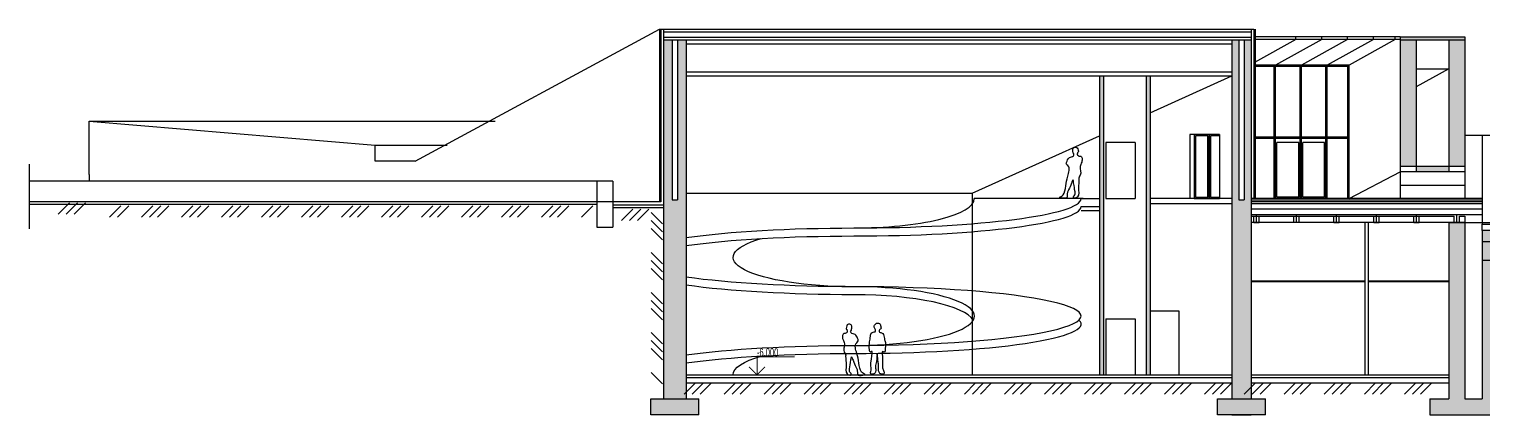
# Model space of a CAD drawing. Header units: millimetres. Extents: x 1991 to 138896, y 805 to 75693.
# Drawn here: x 8832 to 63363, y 57799 to 72247 of the extents above; entities that cross this region are included whole.
import ezdxf
from ezdxf.enums import TextEntityAlignment as Align

# ---------------------------------------------------------------- set-up
doc = ezdxf.new("R2010")
doc.units = ezdxf.units.MM
doc.layers.add('dim', color=175, linetype='Continuous', lineweight=9)
doc.layers.add('hatch', color=4, linetype='Continuous', lineweight=9)
for name, color, linetype in [('dwgmodels.com', 250, 'Continuous'), ('gips', 3, 'Continuous'), ('New', 162, 'Continuous'), ('wall', 5, 'Continuous')]:
    doc.layers.add(name, color=color, linetype=linetype)
doc.styles.add('ST_1', font='arial.ttf', dxfattribs={"width": 0.65, "height": 600})

# ---------------------------------------------------------------- blocks, each defined once
blk = doc.blocks.new('o_1')
at = {"linetype": 'Continuous'}
for p, q in [((0, 6.75), (14, 6.75)), ((0, 0), (0, 6.75))]:
    blk.add_line(p, q, dxfattribs=at)
at = {"color": 7, "linetype": 'Continuous', "const_width": 0.35}
for points in [[(-3, 3), (0, 0)], [(0, 0), (3, 3)]]:
    blk.add_lwpolyline(points, dxfattribs=at)

msp = doc.modelspace()

# ---------------------------------------------------------------- hatches: boundary and pattern name
at = {"layer": 'hatch', "true_color": 0x83827c}
h = msp.add_hatch(color=8, dxfattribs=at)
h.dxf.hatch_style = 1
h.paths.add_polyline_path([(32614.1, 65298.6), (33462.6, 65298.6), (33462.6, 64442.1), (33462.6, 64142.1), (33462.6, 62955.4), (33462.6, 60042.1), (33462.6, 59298.6), (33462.6, 59198.6), (33462.6, 58998.6), (33462.6, 58648.7), (33462.6, 58398.6), (32614.1, 58398.6)])
h.paths.add_polyline_path([(32614.1, 65298.6), (32614.1, 65548.6), (32614.1, 65648.6), (32614.1, 71847.1), (32938.3, 71847.1), (32938.3, 65847.1), (33138.3, 65847.1), (33138.3, 71847.1), (33462.6, 71847.1), (33462.6, 71697.1), (33462.6, 70648.6), (33462.6, 70498.6), (33462.6, 66098.6), (33462.6, 65298.6)])
h.paths.add_polyline_path([(33938.3, 57798.6), (33938.3, 58398.6), (33462.6, 58398.6), (32614.1, 58398.6), (32342.4, 58398.6), (32342.4, 57798.6)])
h.paths.add_polyline_path([(32138.3, 58398.6), (32138.3, 57798.6), (32342.4, 57798.6), (32342.4, 58398.6)])
h = msp.add_hatch(color=8, dxfattribs=at)
h.dxf.hatch_style = 1
h.paths.add_polyline_path([(53912.5, 65298.6), (54633.6, 65298.6), (54633.6, 65238.6), (54633.6, 64998.6), (54633.6, 62818.6), (54633.6, 62798.6), (54633.6, 59298.6), (54633.6, 59198.6), (54633.6, 58998.6), (54633.6, 58826.2), (54633.6, 58398.6), (53912.5, 58398.6), (53912.5, 58998.6), (53912.5, 59198.6), (53912.5, 59298.6)])
h.paths.add_polyline_path([(53912.5, 65298.6), (53912.5, 65698.6), (53912.5, 65898.6), (53912.5, 70498.6), (53912.5, 70648.6), (53912.5, 71697.1), (53912.5, 71847.1), (54173, 71847.1), (54173, 65847.1), (54373, 65847.1), (54373, 71847.1), (54633.6, 71847.1), (54633.6, 65898.6), (54633.6, 65838.6), (54633.6, 65778.6), (54633.6, 65698.6), (54633.6, 65498.6), (54633.6, 65298.6)])
h.paths.add_polyline_path([(53373, 58398.6), (53373, 57798.6), (55173, 57798.6), (55173, 58398.6), (54633.6, 58398.6), (53912.5, 58398.6)])
h = msp.add_hatch(color=8, dxfattribs=at)
h.dxf.hatch_style = 1
h.paths.add_polyline_path([(60221.7, 67098.9), (60821.7, 67098.9), (60821.7, 70763.2), (60821.7, 71843.2), (60221.7, 71843.2)])
h.paths.add_polyline_path([(62042.4, 70763.2), (62042.4, 67098.9), (62642.4, 67098.9), (62642.4, 71843.2), (62042.4, 71843.2)])
h.paths.add_polyline_path([(60221.7, 71843.2), (60821.7, 71843.2), (62042.4, 71843.2), (62642.4, 71843.2), (62642.4, 71963.2), (60221.7, 71963.2), (60221.7, 71863.2)])
h.paths.add_polyline_path([(62042.4, 66898.9), (62042.4, 67098.9), (60821.7, 67098.9), (60821.7, 66898.9)])
h = msp.add_hatch(color=8, dxfattribs=at)
h.dxf.hatch_style = 1
h.paths.add_polyline_path([(50702.4, 59298.6), (50852.4, 59298.6), (50852.4, 61698.6), (50852.4, 65298.6), (50702.4, 65298.6)])
h.paths.add_polyline_path([(48952.4, 59298.6), (49102.4, 59298.6), (49102.4, 65298.6), (48952.4, 65298.6)])
h.paths.add_polyline_path([(49102.4, 65298.6), (49102.4, 70498.6), (48952.4, 70498.6), (48952.4, 68255.7), (48952.4, 65298.6)])
h.paths.add_polyline_path([(50702.4, 65298.6), (50702.4, 70498.6), (50852.4, 70498.6), (50852.4, 69114.9), (50852.4, 65898.6), (50852.4, 65698.6), (50852.4, 65298.6)])
h = msp.add_hatch(color=8, dxfattribs=at)
h.dxf.hatch_style = 1
h.paths.add_polyline_path([(62042.4, 59298.6), (62042.4, 62798.6), (62042.4, 62818.6), (62042.4, 64998.6), (62242.4, 64998.6), (62342.4, 64998.6), (62442.4, 64998.6), (62642.4, 64998.6), (62642.4, 58398.6), (63292.4, 58398.6), (63292.4, 63598.6), (63892.4, 63598.6), (63892.4, 61848.6), (63892.4, 61548.6), (63892.4, 59298.6), (63892.4, 59198.6), (63892.4, 58998.6), (63892.4, 58793.1), (63892.4, 58398.6), (64592.4, 58398.6), (64592.4, 57798.6), (63542.4, 57798.6), (62342.4, 57798.6), (61342.4, 57798.6), (61342.4, 58398.6), (62042.4, 58398.6), (62042.4, 58998.6), (62042.4, 59198.6)])
h.paths.add_polyline_path([(63292.4, 63598.6), (63892.4, 63598.6), (63892.4, 64098.6), (63892.4, 64118.6), (63892.4, 64298.6), (63292.4, 64298.6)])
h.paths.add_polyline_path([(63292.4, 64298.6), (63892.4, 64298.6), (63892.4, 64698.6), (63292.4, 64698.6)])

# ---------------------------------------------------------------- linework, layer by layer
at = {"layer": 'dwgmodels.com', "color": 18, "true_color": 0x000000}
for points in [[(48121.7, 67579), (48123.8, 67594.6), (48132.8, 67617.8), (48149, 67633.1), (48158.1, 67718.7), (48122.3, 67803.9), (48033.6, 67825.4), (47954.5, 67756.2), (47956.9, 67705.3), (47960, 67645.7), (47968.5, 67599.3), (47998, 67542.7), (47980.9, 67501.8), (47831.3, 67437.9), (47739.2, 67304.6), (47711.5, 67204.4), (47771.4, 67134.5), (47766.5, 66736.6), (47686.7, 66371.9), (47587.8, 66036.2), (47513.4, 65982.1), (47457.8, 65943.5), (47535.2, 65920.7), (47742.7, 65956.2), (47744.7, 66022.7), (47908.2, 66476.4), (47961, 66606.8), (47986, 66491.7), (48036.7, 66153), (48030.1, 66034.4), (47981.5, 65976.7), (47978.9, 65938.1), (48098.2, 65943.7), (48129.4, 65966.6), (48162.6, 66303.4), (48185.4, 66626.4), (48189.2, 66707), (48234.4, 66781.6), (48230.3, 67096.1), (48286.4, 67263.4), (48301.2, 67410.8), (48251.5, 67484.6), (48209.2, 67484.6), (48123.1, 67558.5), (48121.7, 67579)], [(39502.6, 60945.8), (39500.5, 60961.5), (39491.5, 60984.6), (39475.3, 60999.9), (39466.2, 61085.6), (39502, 61170.7), (39590.7, 61192.2), (39669.8, 61123), (39667.4, 61072.1), (39664.3, 61012.5), (39655.8, 60966.2), (39626.3, 60909.6), (39643.4, 60868.7), (39793, 60804.8), (39885.1, 60671.5), (39912.8, 60571.3), (39852.9, 60501.3), (39857.8, 60103.5), (39937.6, 59738.7), (40036.5, 59403.1), (40110.9, 59349), (40166.5, 59310.3), (40089.1, 59287.5), (39881.6, 59323.1), (39879.6, 59389.5), (39716.1, 59843.2), (39663.3, 59973.7), (39638.3, 59858.5), (39587.6, 59519.9), (39594.2, 59401.2), (39642.8, 59343.6), (39645.4, 59304.9), (39526.1, 59310.5), (39494.9, 59333.4), (39461.7, 59670.2), (39438.9, 59993.2), (39435.1, 60073.9), (39389.9, 60148.5), (39394, 60462.9), (39337.9, 60630.2), (39323.1, 60777.7), (39372.8, 60851.5), (39415.1, 60851.5), (39501.2, 60925.3), (39502.6, 60945.8)], [(40597.4, 61231.9), (40640.8, 61239.3), (40676.7, 61231.2), (40713.5, 61218.2), (40739.6, 61172.8), (40754.1, 61111.7), (40764.6, 61045.8), (40697.8, 60957.7), (40694.9, 60915.8), (40789.1, 60869.6), (40857.2, 60809.4), (40899.7, 60612.4), (40935.1, 60482), (40923.3, 60303.1), (40877.6, 60146.9), (40834.8, 60166.6), (40814.8, 60001.1), (40822.9, 59847.5), (40857.9, 59456), (40885.8, 59358), (40760.4, 59333.2), (40702.3, 59379.5), (40670.7, 59669.3), (40650.6, 59844.5), (40619, 60077.3), (40595, 59803.3), (40556.5, 59599.8), (40562, 59414.1), (40542.5, 59377.5), (40476.2, 59326.9), (40368.7, 59354.8), (40386.2, 59422.4), (40397.6, 59525.3), (40384.9, 59627.1), (40409.8, 59895), (40399, 60173.2), (40368.5, 60147.3), (40328.3, 60230.4), (40339.5, 60532.4), (40365.1, 60741.1), (40431.6, 60883.3), (40563.8, 60936.6), (40555.4, 60978.6), (40529.1, 61032.4), (40514.5, 61132.4), (40599.9, 61233.9)]]:
    msp.add_spline(points, degree=3, dxfattribs=at)
at = {"layer": 'gips'}
for p, q in [((33462.6, 71697.1), (53912.5, 71697.1)), ((60041.4, 71863.2), (60041.4, 71963.2)), ((33462.6, 70648.6), (53912.5, 70648.6))]:
    msp.add_line(p, q, dxfattribs=at)
at = {"layer": 'New'}
for p, q in [((53446.4, 68298.6), (52337, 68298.6)), ((52337, 68298.6), (52337, 65898.6)), ((53446.4, 68298.6), (53446.4, 65898.6)), ((60221.7, 66898.9), (60221.7, 66248.6))]:
    msp.add_line(p, q, dxfattribs=at)
at = {"layer": 'New', "lineweight": 30}
for p, q in [((48952.4, 65898.6), (48952.4, 65698.6)), ((53912.5, 65898.6), (50852.4, 65898.6)), ((53912.5, 65698.6), (50852.4, 65698.6))]:
    msp.add_line(p, q, dxfattribs=at)
at = {"layer": 'New'}
for points in [[(52504.3, 65898.6), (53059, 65898.6), (53059, 68298.6), (52504.3, 68298.6)], [(52554.3, 65948.6), (53009, 65948.6), (53009, 68248.6), (52554.3, 68248.6)]]:
    msp.add_lwpolyline(points, close=True, dxfattribs=at)
for points in [[(53446.4, 68298.6), (53059, 68298.6), (53059, 65898.6), (53446.4, 65898.6)], [(53446.4, 68248.6), (53109, 68248.6), (53109, 65948.6), (53446.4, 65948.6)]]:
    msp.add_lwpolyline(points, dxfattribs=at)
at = {"layer": 'wall'}
for p, q in [((23302.9, 67298.6), (32464.1, 72247.1)), ((32464.1, 72247.1), (32614.1, 72247.1)), ((32464.1, 72247.1), (32464.1, 65776.4)), ((32514.1, 72247.1), (32514.1, 65776.4)), ((32614.1, 72247.1), (32614.1, 58398.6)), ((32614.1, 72247.1), (54633.6, 72247.1)), ((32614.1, 72147.1), (54633.6, 72147.1)), ((54633.6, 72247.1), (54633.6, 58398.6)), ((54633.6, 72247.1), (54733.6, 72247.1)), ((54733.6, 72247.1), (54733.6, 65898.6)), ((54783.6, 72247.1), (54783.6, 65898.6)), ((32614.1, 71947.1), (54633.6, 71947.1)), ((32614.1, 71847.1), (54633.6, 71847.1)), ((32614.1, 71847.1), (33462.6, 71847.1)), ((32938.3, 71847.1), (32938.3, 65847.1)), ((33138.3, 71847.1), (33138.3, 65847.1)), ((33462.6, 71847.1), (33462.6, 58398.6)), ((53912.5, 71847.1), (53912.5, 58398.6)), ((54173, 71847.1), (54173, 65847.1)), ((54373, 71847.1), (54373, 65847.1)), ((60221.7, 71963.2), (54762.1, 71963.2)), ((56318, 71863.2), (54762.1, 71000.7)), ((60221.7, 71863.2), (54762.1, 71863.2)), ((57286.5, 71863.2), (55552.3, 70901.8)), ((56318, 71863.2), (56318, 71963.2)), ((58255, 71863.2), (56520.7, 70901.8)), ((57286.5, 71863.2), (57286.5, 71963.2)), ((59223.4, 71863.2), (57489.2, 70901.8)), ((58255, 71863.2), (58255, 71963.2)), ((60041.4, 71863.2), (58307.1, 70901.8)), ((59223.4, 71863.2), (59223.4, 71963.2)), ((60221.7, 71963.2), (60221.7, 66898.9)), ((60221.7, 71963.2), (62642.4, 71963.2)), ((60221.7, 71843.2), (62642.4, 71843.2)), ((60821.7, 71843.2), (60821.7, 66898.9)), ((62042.4, 71843.2), (62042.4, 66898.9)), ((62642.4, 71963.2), (62642.4, 66898.9)), ((58307.1, 70901.8), (54762.1, 70901.8)), ((55502.3, 65898.6), (55502.3, 70901.8)), ((55552.3, 65898.6), (55552.3, 70901.8)), ((55552.3, 65898.6), (55552.3, 70901.8)), ((56470.7, 65898.6), (56470.7, 70901.8)), ((56520.7, 65898.6), (56520.7, 70901.8)), ((57439.2, 65898.6), (57439.2, 70901.8)), ((57489.2, 65898.6), (57489.2, 70901.8)), ((58257.1, 65898.6), (58257.1, 70901.8)), ((58307.1, 65898.6), (58307.1, 70901.8)), ((33462.6, 70498.6), (53912.5, 70498.6)), ((48952.4, 70498.6), (48952.4, 59298.6)), ((49102.4, 70498.6), (49102.4, 59298.6)), ((50702.4, 70498.6), (50702.4, 59298.6)), ((50852.4, 70498.6), (50852.4, 59298.6)), ((58307.1, 70851.8), (54762.1, 70851.8)), ((60821.7, 70763.2), (62042.4, 70763.2)), ((62042.4, 70763.2), (60821.7, 70086.5)), ((11089.6, 66798.6), (11089.6, 68798.6)), ((11089.6, 68798.6), (21802.9, 67898.6)), ((11089.6, 68798.6), (26307.5, 68798.6)), ((58307.1, 68198.6), (54762.1, 68198.6)), ((63292.4, 68261.9), (63292.4, 64938.6)), ((21802.9, 67698.6), (21802.9, 67898.6)), ((21802.9, 67898.6), (24504.8, 67898.6)), ((21802.9, 67298.6), (21802.9, 67698.6)), ((49192.8, 67998.6), (49192.8, 65898.6)), ((58307.1, 68148.6), (54762.1, 68148.6)), ((55602.3, 65948.6), (55602.3, 67998.6)), ((56420.7, 67998.6), (55602.3, 67998.6)), ((56420.7, 65948.6), (56420.7, 67998.6)), ((57389.2, 67998.6), (56570.7, 67998.6)), ((56570.7, 65948.6), (56570.7, 67998.6)), ((57389.2, 65948.6), (57389.2, 67998.6)), ((8832.3, 67183.5), (8832.3, 64765.3)), ((23302.9, 67298.6), (21802.9, 67298.6)), ((62642.4, 67098.9), (60221.7, 67098.9)), ((30114.1, 66548.6), (8832.3, 66548.6)), ((11089.6, 66798.6), (11089.6, 66548.6)), ((30714.1, 66548.6), (30114.1, 66548.6)), ((30114.1, 66548.6), (30114.1, 64824)), ((30714.1, 66548.6), (30714.1, 64824)), ((58307.1, 65898.6), (60221.7, 66898.9)), ((62642.4, 66898.9), (60221.7, 66898.9)), ((62642.4, 66898.9), (62642.4, 66248.6)), ((60221.7, 66398.6), (60221.7, 65898.6)), ((60221.7, 66398.6), (62642.4, 66398.6)), ((62642.4, 66398.6), (62642.4, 65898.6)), ((30114.1, 65776.4), (8832.3, 65776.4)), ((30114.1, 65676.4), (8832.3, 65676.4)), ((10345.6, 65737.1), (9921.4, 65312.9)), ((10645.6, 65737.1), (10221.4, 65312.9)), ((10945.6, 65737.1), (10521.4, 65312.9)), ((12267.3, 65631.3), (11843, 65207)), ((12567.3, 65631.3), (12143, 65207)), ((13467.3, 65631.3), (13043, 65207)), ((13767.3, 65631.3), (13343, 65207)), ((14067.3, 65631.3), (13643, 65207)), ((14967.3, 65631.3), (14543, 65207)), ((15267.3, 65631.3), (14843, 65207)), ((15567.3, 65631.3), (15143, 65207)), ((16467.3, 65631.3), (16043, 65207)), ((16767.3, 65631.3), (16343, 65207)), ((17067.3, 65631.3), (16643, 65207)), ((17967.3, 65631.3), (17543, 65207)), ((18267.3, 65631.3), (17843, 65207)), ((18567.3, 65631.3), (18143, 65207)), ((19467.3, 65631.3), (19043, 65207)), ((19767.3, 65631.3), (19343, 65207)), ((20067.3, 65631.3), (19643, 65207)), ((20967.3, 65631.3), (20543, 65207)), ((21267.3, 65631.3), (20843, 65207)), ((21567.3, 65631.3), (21143, 65207)), ((22467.3, 65631.3), (22043, 65207)), ((22767.3, 65631.3), (22343, 65207)), ((23067.3, 65631.3), (22643, 65207)), ((23967.3, 65631.3), (23543, 65207)), ((24267.3, 65631.3), (23843, 65207)), ((24567.3, 65631.3), (24143, 65207)), ((25467.3, 65631.3), (25043, 65207)), ((25767.3, 65631.3), (25343, 65207)), ((26067.3, 65631.3), (25643, 65207)), ((26967.3, 65631.3), (26543, 65207)), ((27267.3, 65631.3), (26843, 65207)), ((27567.3, 65631.3), (27143, 65207)), ((28467.3, 65631.3), (28043, 65207)), ((28767.3, 65631.3), (28343, 65207)), ((29067.3, 65631.3), (28643, 65207)), ((29967.3, 65631.3), (29543, 65207)), ((30714.1, 65776.4), (30114.1, 65776.4)), ((32514.1, 65776.4), (30714.1, 65776.4)), ((32614.1, 65648.6), (30714.1, 65648.6)), ((32614.1, 65548.6), (30714.1, 65548.6)), ((31467.3, 65503.5), (31043, 65079.2)), ((31767.3, 65503.5), (31343, 65079.2)), ((32067.3, 65503.5), (31643, 65079.2)), ((32938.3, 65847.1), (33138.3, 65847.1)), ((54173, 65847.1), (54373, 65847.1)), ((63292.4, 65898.6), (54633.6, 65898.6)), ((63292.4, 65838.6), (54633.6, 65838.6)), ((63292.4, 65778.6), (54633.6, 65778.6)), ((63292.4, 65698.6), (54633.6, 65698.6)), ((63292.4, 65498.6), (54633.6, 65498.6)), ((58307.1, 65898.6), (54762.1, 65898.6)), ((56420.7, 65948.6), (55602.3, 65948.6)), ((57389.2, 65948.6), (56570.7, 65948.6)), ((32571.7, 64959.8), (32147.4, 65384.1)), ((32571.7, 64659.8), (32147.4, 65084.1)), ((54633.6, 65298.6), (63292.4, 65298.6)), ((54633.6, 65238.6), (62242.4, 65238.6)), ((62642.4, 64998.6), (54633.6, 64998.6)), ((54742.4, 64998.6), (54742.4, 65238.6)), ((54742.4, 64998.6), (54942.4, 64998.6)), ((54842.4, 64998.6), (54842.4, 65298.6)), ((54942.4, 64998.6), (54942.4, 65238.6)), ((56242.4, 64998.6), (56242.4, 65238.6)), ((56442.4, 64998.6), (56242.4, 64998.6)), ((56342.4, 64998.6), (56342.4, 65298.6)), ((56442.4, 64998.6), (56442.4, 65238.6)), ((57742.4, 64998.6), (57742.4, 65238.6)), ((57742.4, 64998.6), (57942.4, 64998.6)), ((57842.4, 64998.6), (57842.4, 65298.6)), ((57942.4, 64998.6), (57942.4, 65238.6)), ((58917.4, 59298.6), (58917.4, 64998.6)), ((59042.4, 59298.6), (59042.4, 64998.6)), ((59242.4, 64998.6), (59242.4, 65238.6)), ((59242.4, 64998.6), (59442.4, 64998.6)), ((59342.4, 64998.6), (59342.4, 65298.6)), ((59442.4, 64998.6), (59442.4, 65238.6)), ((60742.4, 64998.6), (60742.4, 65238.6)), ((60742.4, 64998.6), (60942.4, 64998.6)), ((60842.4, 64998.6), (60842.4, 65298.6)), ((60942.4, 64998.6), (60942.4, 65238.6)), ((62042.4, 64998.6), (62042.4, 58398.6)), ((62042.4, 64998.6), (62642.4, 64998.6)), ((62242.4, 64998.6), (62242.4, 65238.6)), ((62242.4, 64998.6), (62442.4, 64998.6)), ((62342.4, 64998.6), (62342.4, 65298.6)), ((62442.4, 64998.6), (62442.4, 65238.6)), ((62442.4, 65238.6), (62642.4, 65238.6)), ((62642.4, 65238.6), (62642.4, 58398.6)), ((62642.4, 64998.6), (63292.4, 64998.6)), ((63292.4, 64998.6), (107030.7, 64998.6)), ((63292.4, 64698.6), (63292.4, 64938.6)), ((63292.4, 64938.6), (107030.7, 64938.6)), ((30114.1, 64824), (30714.1, 64824)), ((32571.7, 64359.8), (32147.4, 64784.1)), ((63292.4, 64698.6), (63292.4, 58398.6)), ((63892.4, 64698.6), (63292.4, 64698.6)), ((32571.7, 63459.8), (32147.4, 63884.1)), ((63292.4, 64298.6), (75342.4, 64298.6)), ((32571.7, 63159.8), (32147.4, 63584.1)), ((32571.7, 62859.8), (32147.4, 63284.1)), ((63292.4, 63598.6), (63892.4, 63598.6)), ((54633.6, 62818.6), (58917.4, 62818.6)), ((54633.6, 62798.6), (58917.4, 62798.6)), ((59042.4, 62818.6), (62042.4, 62818.6)), ((59042.4, 62798.6), (62042.4, 62798.6)), ((32571.7, 61959.8), (32147.4, 62384.1)), ((32571.7, 61659.8), (32147.4, 62084.1)), ((32571.7, 61359.8), (32147.4, 61784.1)), ((32571.7, 60459.8), (32147.4, 60884.1)), ((32571.7, 60159.8), (32147.4, 60584.1)), ((32571.7, 59859.8), (32147.4, 60284.1)), ((32571.7, 58959.8), (32147.4, 59384.1)), ((33812.5, 58998.6), (33388.2, 58574.3)), ((33462.6, 59298.6), (53912.5, 59298.6)), ((33462.6, 59198.6), (53912.5, 59198.6)), ((33462.6, 58998.6), (53912.5, 58998.6)), ((34112.5, 58998.6), (33688.2, 58574.3)), ((34412.5, 58998.6), (33988.2, 58574.3)), ((35312.5, 58998.6), (34888.2, 58574.3)), ((35612.5, 58998.6), (35188.2, 58574.3)), ((35912.5, 58998.6), (35488.2, 58574.3)), ((36812.5, 58998.6), (36388.2, 58574.3)), ((37112.5, 58998.6), (36688.2, 58574.3)), ((37412.5, 58998.6), (36988.2, 58574.3)), ((38312.5, 58998.6), (37888.2, 58574.3)), ((38612.5, 58998.6), (38188.2, 58574.3)), ((38912.5, 58998.6), (38488.2, 58574.3)), ((39812.5, 58998.6), (39388.2, 58574.3)), ((40112.5, 58998.6), (39688.2, 58574.3)), ((40412.5, 58998.6), (39988.2, 58574.3)), ((41312.5, 58998.6), (40888.2, 58574.3)), ((41612.5, 58998.6), (41188.2, 58574.3)), ((41912.5, 58998.6), (41488.2, 58574.3)), ((42812.5, 58998.6), (42388.2, 58574.3)), ((43112.5, 58998.6), (42688.2, 58574.3)), ((43412.5, 58998.6), (42988.2, 58574.3)), ((44312.5, 58998.6), (43888.2, 58574.3)), ((44612.5, 58998.6), (44188.2, 58574.3)), ((44912.5, 58998.6), (44488.2, 58574.3)), ((45812.5, 58998.6), (45388.2, 58574.3)), ((46112.5, 58998.6), (45688.2, 58574.3)), ((46412.5, 58998.6), (45988.2, 58574.3)), ((47312.5, 58998.6), (46888.2, 58574.3)), ((47612.5, 58998.6), (47188.2, 58574.3)), ((47912.5, 58998.6), (47488.2, 58574.3)), ((48812.5, 58998.6), (48388.2, 58574.3)), ((49112.5, 58998.6), (48688.2, 58574.3)), ((49412.5, 58998.6), (48988.2, 58574.3)), ((50312.5, 58998.6), (49888.2, 58574.3)), ((50612.5, 58998.6), (50188.2, 58574.3)), ((50912.5, 58998.6), (50488.2, 58574.3)), ((51812.5, 58998.6), (51388.2, 58574.3)), ((52112.5, 58998.6), (51688.2, 58574.3)), ((52412.5, 58998.6), (51988.2, 58574.3)), ((53312.5, 58998.6), (52888.2, 58574.3)), ((53612.5, 58998.6), (53188.2, 58574.3)), ((53912.5, 58998.6), (53488.2, 58574.3)), ((54805.9, 58998.6), (54381.7, 58574.3)), ((54633.6, 59298.6), (62042.4, 59298.6)), ((54633.6, 59198.6), (62042.4, 59198.6)), ((54633.6, 58998.6), (62042.4, 58998.6)), ((55105.9, 58998.6), (54681.7, 58574.3)), ((55405.9, 58998.6), (54981.7, 58574.3)), ((56305.9, 58998.6), (55881.7, 58574.3)), ((56605.9, 58998.6), (56181.7, 58574.3)), ((56905.9, 58998.6), (56481.7, 58574.3)), ((57805.9, 58998.6), (57381.7, 58574.3)), ((58105.9, 58998.6), (57681.7, 58574.3)), ((58405.9, 58998.6), (57981.7, 58574.3)), ((59305.9, 58998.6), (58881.7, 58574.3)), ((59605.9, 58998.6), (59181.7, 58574.3)), ((59905.9, 58998.6), (59481.7, 58574.3)), ((60805.9, 58998.6), (60381.7, 58574.3)), ((61105.9, 58998.6), (60681.7, 58574.3)), ((61405.9, 58998.6), (60981.7, 58574.3)), ((32138.3, 57798.6), (32138.3, 58398.6)), ((32138.3, 58398.6), (33938.3, 58398.6)), ((33938.3, 57798.6), (33938.3, 58398.6)), ((53373, 57798.6), (53373, 58398.6)), ((53373, 58398.6), (55173, 58398.6)), ((55173, 57798.6), (55173, 58398.6)), ((61342.4, 58398.6), (61342.4, 57798.6)), ((61342.4, 58398.6), (62042.4, 58398.6)), ((62642.4, 58398.6), (63292.4, 58398.6)), ((33938.3, 57798.6), (32138.3, 57798.6)), ((33462.6, 57798.6), (32614.1, 57798.6)), ((55173, 57798.6), (53373, 57798.6)), ((53912.5, 57798.6), (54633.6, 57798.6)), ((53912.5, 57798.6), (54633.6, 57798.6)), ((61342.4, 57798.6), (64592.4, 57798.6))]:
    msp.add_line(p, q, dxfattribs=at)
at = {"layer": 'wall', "color": 18, "true_color": 0x000000}
for p, q in [((50852.4, 69114.9), (53912.5, 70498.6)), ((44181.8, 66098.6), (48952.4, 68255.7)), ((50292.8, 67998.6), (49192.8, 67998.6)), ((50292.8, 67998.6), (50292.8, 65898.6)), ((33462.6, 66098.6), (44181.8, 66098.6)), ((44181.8, 66098.6), (44181.8, 59298.6)), ((48348.1, 65898.6), (44262.1, 65898.6)), ((48262.1, 65898.6), (48952.4, 65898.6)), ((48262.1, 65598.6), (48952.4, 65598.6)), ((48262.1, 65448.6), (48952.4, 65448.6)), ((49192.8, 65898.6), (50292.8, 65898.6)), ((50852.4, 61698.6), (51923.3, 61698.6)), ((51923.3, 61698.6), (51923.3, 59298.6)), ((49192.8, 61398.6), (50292.8, 61398.6)), ((49192.8, 61398.6), (49192.8, 59298.6)), ((50292.8, 61398.6), (50292.8, 59298.6))]:
    msp.add_line(p, q, dxfattribs=at)
msp.add_lwpolyline([(73222.7, 68261.9), (68221.3, 68261.9), (68021.3, 67515.5), (68021.3, 69008.3), (67821.3, 68261.9), (62648.8, 68261.9)], dxfattribs=at)
for centre, major_axis, ratio, start_param, end_param in [((39742.3, 65898.6), (-4519.7, 0), 0.2433772, 1.5707963, 3.1415927), ((39742.4, 65898.6), (-8519.7, -0.2), 0.1291124, 1.57079, 3.141402), ((39742.4, 65598.6), (-8519.7, -0.2), 0.1291124, 1.57079, 3.141402), ((39745.7, 61498.6), (-8519.7, -0.2), 0.1291124, 1.57079, 4.712389), ((39745.7, 61498.6), (-4519.7, 0), 0.2433772, 1.5707963, 4.712389), ((39745.7, 61198.6), (-4519.7, 0), 0.2433772, 3.2783825, 4.712389), ((39745.7, 61198.6), (-8519.7, -0.2), 0.1291124, 1.57079, 3.2783793)]:
    msp.add_ellipse(centre, major_axis=major_axis, ratio=ratio, start_param=start_param, end_param=end_param, dxfattribs=at)
at = {"layer": 'wall', "color": 18, "true_color": 0x000000, "extrusion": (0, 0, -1)}
for centre, major_axis, ratio, start_param, end_param in [((39742.4, 63698.6), (8519.7, -0.2), 0.1291124, 3.8836393, 4.712389), ((39742.4, 63398.6), (8519.7, -0.2), 0.1291124, 3.8836393, 4.712389), ((39742.4, 63698.6), (4519.7, 0), 0.2433772, 1.5707963, 3.8369014), ((39742.4, 63698.6), (8519.7, -0.2), 0.1291124, 1.57079, 2.3995396), ((39742.4, 63398.6), (8519.7, -0.2), 0.1291124, 1.57079, 2.3995396), ((39742.4, 59298.6), (8519.7, -0.2), 0.1291124, 3.8836393, 4.712389), ((39742.4, 58998.6), (8519.7, -0.2), 0.1291124, 3.8836393, 4.712389), ((39742.4, 59298.6), (4519.7, 0), 0.2433772, 3.1415927, 3.8369014)]:
    msp.add_ellipse(centre, major_axis=major_axis, ratio=ratio, start_param=start_param, end_param=end_param, dxfattribs=at)

# ---------------------------------------------------------------- block references
at = {"layer": 'dim', "xscale": 100, "yscale": 100, "zscale": 200}
msp.add_blockref('o_1', (36118.5, 59298.6), dxfattribs=at)

# ---------------------------------------------------------------- texts
at = {"layer": 'wall', "color": 18, "true_color": 0x000000, "style": 'ST_1', "width": 0.65}
msp.add_text('-6.000', height=300, dxfattribs=at).set_placement((36514.5, 59991.5), align=Align.CENTER)

doc.saveas('drawing.dxf')
